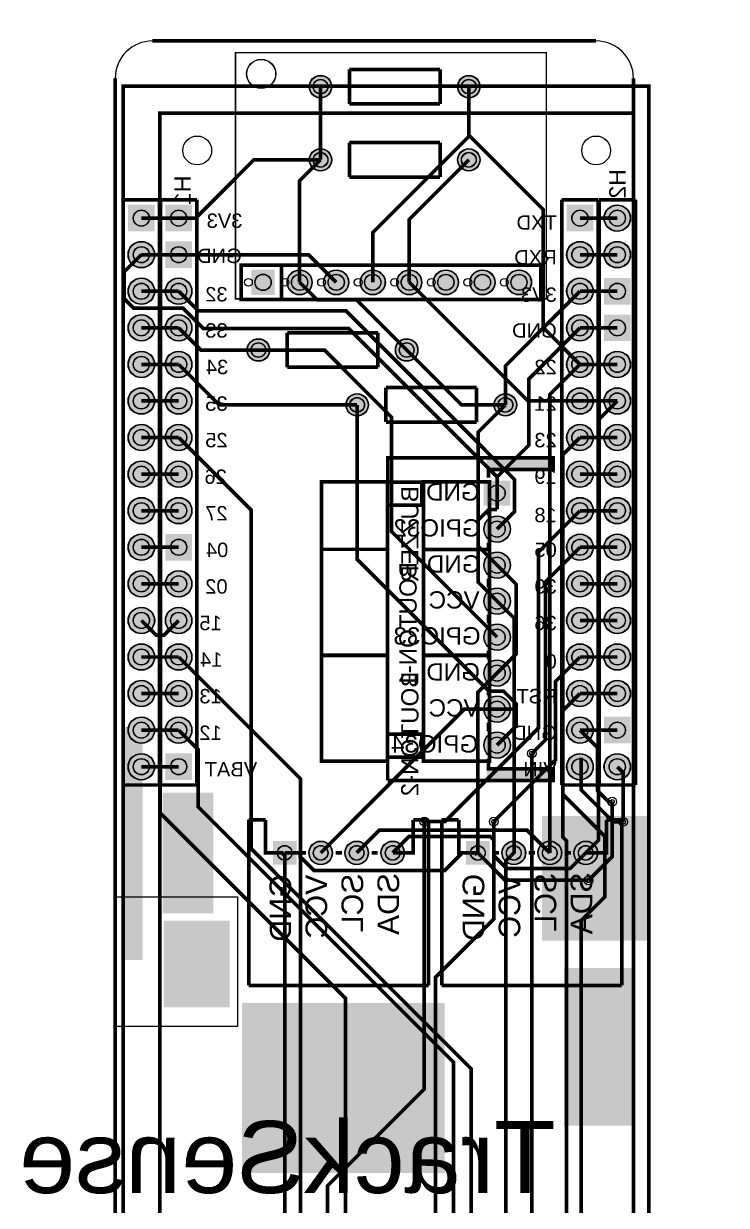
# Model space of a CAD drawing. Header units: millimetres. Extents: x -130 to 49, y 1 to 136.
# Drawn here: x 0.6 to 49.5, y 54.1 to 136.2 of the extents above; entities that cross this region are included whole.
import ezdxf

# ---------------------------------------------------------------- set-up
doc = ezdxf.new("R2010")
doc.units = ezdxf.units.MM
for name, color, linetype, true_color in [('BoardOutLine', 7, 'Continuous', 0xff00ff), ('BottomLayer', 7, 'Continuous', 0x0000ff), ('BottomSilkLayer', 7, 'Continuous', 0x66cc33), ('BottomSolderMaskLayer', 7, 'Continuous', 0xaa00ff), ('Document', 7, 'Continuous', 0xffffff), ('Hole', 7, 'Continuous', 0x222222), ('Multi-Layer', 7, 'Continuous', 0xc0c0c0), ('TopLayer', 7, 'Continuous', 0xff0000), ('TopSilkLayer', 7, 'Continuous', 0xffcc00), ('TopSolderMaskLayer', 7, 'Continuous', 0x800080)]:
    doc.layers.add(name, color=color, linetype=linetype, true_color=true_color)
doc.styles.get("Standard").update_dxf_attribs({"font": 'arial.ttf'})

msp = doc.modelspace()

# ---------------------------------------------------------------- hatches: boundary and pattern name
at = {"layer": 'BottomSolderMaskLayer'}
for points in [[(20.479, 131.827, 1), (22.053, 131.827, 1)], [(30.779, 131.827, 1), (32.354, 131.827, 1)], [(20.479, 126.747, 1), (22.053, 126.747, 1)], [(30.779, 126.747, 1), (32.354, 126.747, 1)], [(9.743, 123.623), (9.743, 121.773), (7.892, 121.773), (7.892, 123.623)], [(10.485, 123.623), (10.485, 121.773), (12.335, 121.773), (12.335, 123.623)], [(40.213, 123.623), (40.213, 121.773), (38.363, 121.773), (38.363, 123.623)], [(40.955, 122.698, 1), (42.806, 122.698, 1)], [(7.892, 120.158, 1), (9.743, 120.158, 1)], [(10.485, 119.233), (10.485, 121.083), (12.335, 121.083), (12.335, 119.233)], [(38.363, 120.158, 1), (40.213, 120.158, 1)], [(40.955, 120.158, 1), (42.806, 120.158, 1)], [(16.459, 119.113), (18.085, 119.113), (18.085, 117.362), (16.459, 117.362)], [(18.937, 118.237, 1), (20.687, 118.237, 1)], [(21.477, 118.237, 1), (23.227, 118.237, 1)], [(24.017, 118.237, 1), (25.767, 118.237, 1)], [(26.557, 118.237, 1), (28.307, 118.237, 1)], [(29.097, 118.237, 1), (30.847, 118.237, 1)], [(31.637, 118.237, 1), (33.387, 118.237, 1)], [(34.177, 118.237, 1), (35.927, 118.237, 1)], [(7.892, 117.618, 1), (9.743, 117.618, 1)], [(10.485, 117.618, 1), (12.335, 117.618, 1)], [(38.363, 117.618, 1), (40.213, 117.618, 1)], [(40.955, 116.693), (40.955, 118.543), (42.806, 118.543), (42.806, 116.693)], [(7.892, 115.078, 1), (9.743, 115.078, 1)], [(10.485, 115.078, 1), (12.335, 115.078, 1)], [(38.363, 115.078, 1), (40.213, 115.078, 1)], [(40.955, 114.153), (40.955, 116.003), (42.806, 116.003), (42.806, 114.153)], [(16.161, 113.538, 1), (17.735, 113.538, 1)], [(26.461, 113.538, 1), (28.036, 113.538, 1)], [(7.892, 112.538, 1), (9.743, 112.538, 1)], [(10.485, 112.538, 1), (12.335, 112.538, 1)], [(38.363, 112.538, 1), (40.213, 112.538, 1)], [(40.955, 112.538, 1), (42.806, 112.538, 1)], [(7.892, 109.998, 1), (9.743, 109.998, 1)], [(10.485, 109.998, 1), (12.335, 109.998, 1)], [(38.363, 109.998, 1), (40.213, 109.998, 1)], [(40.955, 109.998, 1), (42.806, 109.998, 1)], [(23.019, 109.728, 1), (24.593, 109.728, 1)], [(33.319, 109.728, 1), (34.894, 109.728, 1)], [(7.892, 107.458, 1), (9.743, 107.458, 1)], [(10.485, 107.458, 1), (12.335, 107.458, 1)], [(38.363, 107.458, 1), (40.213, 107.458, 1)], [(40.955, 107.458, 1), (42.806, 107.458, 1)], [(7.892, 104.918, 1), (9.743, 104.918, 1)], [(10.485, 104.918, 1), (12.335, 104.918, 1)], [(38.363, 104.918, 1), (40.213, 104.918, 1)], [(40.955, 104.918, 1), (42.806, 104.918, 1)], [(34.455, 104.473), (34.455, 102.725), (32.601, 102.725), (32.601, 104.473)], [(7.892, 102.378, 1), (9.743, 102.378, 1)], [(10.485, 102.378, 1), (12.335, 102.378, 1)], [(38.363, 102.378, 1), (40.213, 102.378, 1)], [(40.955, 102.378, 1), (42.806, 102.378, 1)], [(32.603, 101.099, 1), (34.453, 101.099, 1)], [(7.892, 99.838, 1), (9.743, 99.838, 1)], [(10.485, 98.913), (10.485, 100.763), (12.335, 100.763), (12.335, 98.913)], [(38.363, 99.838, 1), (40.213, 99.838, 1)], [(40.955, 99.838, 1), (42.806, 99.838, 1)], [(32.603, 98.599, 1), (34.453, 98.599, 1)], [(7.892, 97.298, 1), (9.743, 97.298, 1)], [(10.485, 97.298, 1), (12.335, 97.298, 1)], [(38.363, 97.298, 1), (40.213, 97.298, 1)], [(40.955, 97.298, 1), (42.806, 97.298, 1)], [(32.603, 96.099, 1), (34.453, 96.099, 1)], [(7.892, 94.758, 1), (9.743, 94.758, 1)], [(10.485, 94.758, 1), (12.335, 94.758, 1)], [(38.363, 94.758, 1), (40.213, 94.758, 1)], [(40.955, 94.758, 1), (42.806, 94.758, 1)], [(32.603, 93.599, 1), (34.453, 93.599, 1)], [(7.892, 92.218, 1), (9.743, 92.218, 1)], [(10.485, 92.218, 1), (12.335, 92.218, 1)], [(38.363, 92.218, 1), (40.213, 92.218, 1)], [(40.955, 92.218, 1), (42.806, 92.218, 1)], [(32.603, 91.099, 1), (34.453, 91.099, 1)], [(7.892, 89.678, 1), (9.743, 89.678, 1)], [(10.485, 89.678, 1), (12.335, 89.678, 1)], [(38.363, 89.678, 1), (40.213, 89.678, 1)], [(40.955, 89.678, 1), (42.806, 89.678, 1)], [(32.603, 88.599, 1), (34.453, 88.599, 1)], [(7.892, 87.138, 1), (9.743, 87.138, 1)], [(10.485, 87.138, 1), (12.335, 87.138, 1)], [(38.363, 87.138, 1), (40.213, 87.138, 1)], [(40.955, 86.213), (40.955, 88.063), (42.806, 88.063), (42.806, 86.213)], [(32.603, 86.099, 1), (34.453, 86.099, 1)], [(7.892, 84.598, 1), (9.743, 84.598, 1)], [(10.485, 83.673), (10.485, 85.523), (12.335, 85.523), (12.335, 83.673)], [(38.363, 84.598, 1), (40.213, 84.598, 1)], [(40.955, 84.598, 1), (42.806, 84.598, 1)], [(19.601, 79.439), (19.601, 77.788), (17.951, 77.788), (17.951, 79.439)], [(20.451, 78.613, 1), (22.101, 78.613, 1)], [(22.951, 78.613, 1), (24.602, 78.613, 1)], [(25.451, 78.613, 1), (27.101, 78.613, 1)], [(33.017, 79.439), (33.017, 77.788), (31.366, 77.788), (31.366, 79.439)], [(33.865, 78.613, 1), (35.516, 78.613, 1)], [(36.366, 78.613, 1), (38.017, 78.613, 1)], [(38.866, 78.613, 1), (40.517, 78.613, 1)]]:
    msp.add_hatch(color=256, dxfattribs=at).paths.add_polyline_path(points)
at = {"layer": 'Document'}
for points in [[(32.798, 105.929), (32.798, 106.169), (32.793, 106.174), (37.543, 106.174), (37.543, 105.134), (32.793, 105.134)], [(7.566, 87.354), (8.916, 87.354), (8.916, 71.184), (7.566, 71.184), (7.566, 87.354)], [(32.803, 84.324), (32.803, 84.564), (32.798, 84.569), (37.548, 84.569), (37.548, 83.529), (32.798, 83.529)], [(10.308, 82.788), (13.808, 82.788), (13.808, 74.408), (10.308, 74.408), (10.308, 82.788)], [(36.648, 81.168), (43.968, 81.168), (43.968, 72.528), (36.648, 72.528), (36.648, 81.168)], [(10.358, 73.898), (14.958, 73.898), (14.958, 67.898), (10.358, 67.898), (10.358, 73.898)], [(38.168, 70.628), (42.868, 70.628), (42.868, 59.658), (38.168, 59.658), (38.168, 70.628)], [(15.798, 68.178), (29.898, 68.178), (29.898, 56.377), (15.798, 56.377), (15.798, 68.178)]]:
    msp.add_hatch(color=256, dxfattribs=at).paths.add_polyline_path(points)
at = {"layer": 'Multi-Layer'}
for points in [[(20.504, 131.827, 1), (22.028, 131.827, 1)], [(30.804, 131.827, 1), (32.328, 131.827, 1)], [(20.504, 126.747, 1), (22.028, 126.747, 1)], [(30.804, 126.747, 1), (32.328, 126.747, 1)], [(9.718, 123.598), (9.718, 121.798), (7.918, 121.798), (7.918, 123.598)], [(10.51, 123.598), (10.51, 121.798), (12.31, 121.798), (12.31, 123.598)], [(40.188, 123.598), (40.188, 121.798), (38.388, 121.798), (38.388, 123.598)], [(40.98, 122.698, 1), (42.78, 122.698, 1)], [(7.918, 120.158, 1), (9.718, 120.158, 1)], [(10.51, 119.258), (10.51, 121.058), (12.31, 121.058), (12.31, 119.258)], [(38.388, 120.158, 1), (40.188, 120.158, 1)], [(40.98, 120.158, 1), (42.78, 120.158, 1)], [(16.485, 119.088), (18.059, 119.088), (18.059, 117.387), (16.485, 117.387)], [(18.962, 118.237, 1), (20.662, 118.237, 1)], [(21.502, 118.237, 1), (23.202, 118.237, 1)], [(24.042, 118.237, 1), (25.742, 118.237, 1)], [(26.582, 118.237, 1), (28.282, 118.237, 1)], [(29.122, 118.237, 1), (30.822, 118.237, 1)], [(31.662, 118.237, 1), (33.362, 118.237, 1)], [(34.202, 118.237, 1), (35.902, 118.237, 1)], [(7.918, 117.618, 1), (9.718, 117.618, 1)], [(10.51, 117.618, 1), (12.31, 117.618, 1)], [(38.388, 117.618, 1), (40.188, 117.618, 1)], [(40.98, 116.718), (40.98, 118.518), (42.78, 118.518), (42.78, 116.718)], [(7.918, 115.078, 1), (9.718, 115.078, 1)], [(10.51, 115.078, 1), (12.31, 115.078, 1)], [(38.388, 115.078, 1), (40.188, 115.078, 1)], [(40.98, 114.178), (40.98, 115.978), (42.78, 115.978), (42.78, 114.178)], [(16.186, 113.538, 1), (17.71, 113.538, 1)], [(26.486, 113.538, 1), (28.01, 113.538, 1)], [(7.918, 112.538, 1), (9.718, 112.538, 1)], [(10.51, 112.538, 1), (12.31, 112.538, 1)], [(38.388, 112.538, 1), (40.188, 112.538, 1)], [(40.98, 112.538, 1), (42.78, 112.538, 1)], [(7.918, 109.998, 1), (9.718, 109.998, 1)], [(10.51, 109.998, 1), (12.31, 109.998, 1)], [(38.388, 109.998, 1), (40.188, 109.998, 1)], [(40.98, 109.998, 1), (42.78, 109.998, 1)], [(23.044, 109.728, 1), (24.568, 109.728, 1)], [(33.344, 109.728, 1), (34.868, 109.728, 1)], [(7.918, 107.458, 1), (9.718, 107.458, 1)], [(10.51, 107.458, 1), (12.31, 107.458, 1)], [(38.388, 107.458, 1), (40.188, 107.458, 1)], [(40.98, 107.458, 1), (42.78, 107.458, 1)], [(7.918, 104.918, 1), (9.718, 104.918, 1)], [(10.51, 104.918, 1), (12.31, 104.918, 1)], [(38.388, 104.918, 1), (40.188, 104.918, 1)], [(40.98, 104.918, 1), (42.78, 104.918, 1)], [(34.428, 104.449), (34.428, 102.749), (32.628, 102.749), (32.628, 104.449)], [(7.918, 102.378, 1), (9.718, 102.378, 1)], [(10.51, 102.378, 1), (12.31, 102.378, 1)], [(38.388, 102.378, 1), (40.188, 102.378, 1)], [(40.98, 102.378, 1), (42.78, 102.378, 1)], [(32.628, 101.099, 1), (34.428, 101.099, 1)], [(7.918, 99.838, 1), (9.718, 99.838, 1)], [(10.51, 98.938), (10.51, 100.738), (12.31, 100.738), (12.31, 98.938)], [(38.388, 99.838, 1), (40.188, 99.838, 1)], [(40.98, 99.838, 1), (42.78, 99.838, 1)], [(32.628, 98.599, 1), (34.428, 98.599, 1)], [(7.918, 97.298, 1), (9.718, 97.298, 1)], [(10.51, 97.298, 1), (12.31, 97.298, 1)], [(38.388, 97.298, 1), (40.188, 97.298, 1)], [(40.98, 97.298, 1), (42.78, 97.298, 1)], [(32.628, 96.099, 1), (34.428, 96.099, 1)], [(7.918, 94.758, 1), (9.718, 94.758, 1)], [(10.51, 94.758, 1), (12.31, 94.758, 1)], [(38.388, 94.758, 1), (40.188, 94.758, 1)], [(40.98, 94.758, 1), (42.78, 94.758, 1)], [(32.628, 93.599, 1), (34.428, 93.599, 1)], [(7.918, 92.218, 1), (9.718, 92.218, 1)], [(10.51, 92.218, 1), (12.31, 92.218, 1)], [(38.388, 92.218, 1), (40.188, 92.218, 1)], [(40.98, 92.218, 1), (42.78, 92.218, 1)], [(32.628, 91.099, 1), (34.428, 91.099, 1)], [(7.918, 89.678, 1), (9.718, 89.678, 1)], [(10.51, 89.678, 1), (12.31, 89.678, 1)], [(38.388, 89.678, 1), (40.188, 89.678, 1)], [(40.98, 89.678, 1), (42.78, 89.678, 1)], [(32.628, 88.599, 1), (34.428, 88.599, 1)], [(7.918, 87.138, 1), (9.718, 87.138, 1)], [(10.51, 87.138, 1), (12.31, 87.138, 1)], [(38.388, 87.138, 1), (40.188, 87.138, 1)], [(40.98, 86.238), (40.98, 88.038), (42.78, 88.038), (42.78, 86.238)], [(32.628, 86.099, 1), (34.428, 86.099, 1)], [(7.918, 84.598, 1), (9.718, 84.598, 1)], [(10.51, 83.698), (10.51, 85.498), (12.31, 85.498), (12.31, 83.698)], [(38.388, 84.598, 1), (40.188, 84.598, 1)], [(40.98, 84.598, 1), (42.78, 84.598, 1)], [(19.576, 79.413), (19.576, 77.813), (17.976, 77.813), (17.976, 79.413)], [(20.476, 78.613, 1), (22.076, 78.613, 1)], [(22.976, 78.613, 1), (24.576, 78.613, 1)], [(25.476, 78.613, 1), (27.076, 78.613, 1)], [(32.991, 79.413), (32.991, 77.813), (31.391, 77.813), (31.391, 79.413)], [(33.891, 78.613, 1), (35.491, 78.613, 1)], [(36.391, 78.613, 1), (37.991, 78.613, 1)], [(38.891, 78.613, 1), (40.491, 78.613, 1)]]:
    msp.add_hatch(color=256, dxfattribs=at).paths.add_polyline_path(points)
at = {"layer": 'TopSolderMaskLayer'}
for points in [[(20.479, 131.827, 1), (22.053, 131.827, 1)], [(30.779, 131.827, 1), (32.354, 131.827, 1)], [(20.479, 126.747, 1), (22.053, 126.747, 1)], [(30.779, 126.747, 1), (32.354, 126.747, 1)], [(9.743, 123.623), (9.743, 121.773), (7.892, 121.773), (7.892, 123.623)], [(10.485, 123.623), (10.485, 121.773), (12.335, 121.773), (12.335, 123.623)], [(40.213, 123.623), (40.213, 121.773), (38.363, 121.773), (38.363, 123.623)], [(40.955, 122.698, 1), (42.806, 122.698, 1)], [(7.892, 120.158, 1), (9.743, 120.158, 1)], [(10.485, 119.233), (10.485, 121.083), (12.335, 121.083), (12.335, 119.233)], [(38.363, 120.158, 1), (40.213, 120.158, 1)], [(40.955, 120.158, 1), (42.806, 120.158, 1)], [(16.459, 119.113), (18.085, 119.113), (18.085, 117.362), (16.459, 117.362)], [(18.937, 118.237, 1), (20.687, 118.237, 1)], [(21.477, 118.237, 1), (23.227, 118.237, 1)], [(24.017, 118.237, 1), (25.767, 118.237, 1)], [(26.557, 118.237, 1), (28.307, 118.237, 1)], [(29.097, 118.237, 1), (30.847, 118.237, 1)], [(31.637, 118.237, 1), (33.387, 118.237, 1)], [(34.177, 118.237, 1), (35.927, 118.237, 1)], [(7.892, 117.618, 1), (9.743, 117.618, 1)], [(10.485, 117.618, 1), (12.335, 117.618, 1)], [(38.363, 117.618, 1), (40.213, 117.618, 1)], [(40.955, 116.693), (40.955, 118.543), (42.806, 118.543), (42.806, 116.693)], [(7.892, 115.078, 1), (9.743, 115.078, 1)], [(10.485, 115.078, 1), (12.335, 115.078, 1)], [(38.363, 115.078, 1), (40.213, 115.078, 1)], [(40.955, 114.153), (40.955, 116.003), (42.806, 116.003), (42.806, 114.153)], [(16.161, 113.538, 1), (17.735, 113.538, 1)], [(26.461, 113.538, 1), (28.036, 113.538, 1)], [(7.892, 112.538, 1), (9.743, 112.538, 1)], [(10.485, 112.538, 1), (12.335, 112.538, 1)], [(38.363, 112.538, 1), (40.213, 112.538, 1)], [(40.955, 112.538, 1), (42.806, 112.538, 1)], [(7.892, 109.998, 1), (9.743, 109.998, 1)], [(10.485, 109.998, 1), (12.335, 109.998, 1)], [(38.363, 109.998, 1), (40.213, 109.998, 1)], [(40.955, 109.998, 1), (42.806, 109.998, 1)], [(23.019, 109.728, 1), (24.593, 109.728, 1)], [(33.319, 109.728, 1), (34.894, 109.728, 1)], [(7.892, 107.458, 1), (9.743, 107.458, 1)], [(10.485, 107.458, 1), (12.335, 107.458, 1)], [(38.363, 107.458, 1), (40.213, 107.458, 1)], [(40.955, 107.458, 1), (42.806, 107.458, 1)], [(7.892, 104.918, 1), (9.743, 104.918, 1)], [(10.485, 104.918, 1), (12.335, 104.918, 1)], [(38.363, 104.918, 1), (40.213, 104.918, 1)], [(40.955, 104.918, 1), (42.806, 104.918, 1)], [(34.455, 104.473), (34.455, 102.725), (32.601, 102.725), (32.601, 104.473)], [(7.892, 102.378, 1), (9.743, 102.378, 1)], [(10.485, 102.378, 1), (12.335, 102.378, 1)], [(38.363, 102.378, 1), (40.213, 102.378, 1)], [(40.955, 102.378, 1), (42.806, 102.378, 1)], [(32.603, 101.099, 1), (34.453, 101.099, 1)], [(7.892, 99.838, 1), (9.743, 99.838, 1)], [(10.485, 98.913), (10.485, 100.763), (12.335, 100.763), (12.335, 98.913)], [(38.363, 99.838, 1), (40.213, 99.838, 1)], [(40.955, 99.838, 1), (42.806, 99.838, 1)], [(32.603, 98.599, 1), (34.453, 98.599, 1)], [(7.892, 97.298, 1), (9.743, 97.298, 1)], [(10.485, 97.298, 1), (12.335, 97.298, 1)], [(38.363, 97.298, 1), (40.213, 97.298, 1)], [(40.955, 97.298, 1), (42.806, 97.298, 1)], [(32.603, 96.099, 1), (34.453, 96.099, 1)], [(7.892, 94.758, 1), (9.743, 94.758, 1)], [(10.485, 94.758, 1), (12.335, 94.758, 1)], [(38.363, 94.758, 1), (40.213, 94.758, 1)], [(40.955, 94.758, 1), (42.806, 94.758, 1)], [(32.603, 93.599, 1), (34.453, 93.599, 1)], [(7.892, 92.218, 1), (9.743, 92.218, 1)], [(10.485, 92.218, 1), (12.335, 92.218, 1)], [(38.363, 92.218, 1), (40.213, 92.218, 1)], [(40.955, 92.218, 1), (42.806, 92.218, 1)], [(32.603, 91.099, 1), (34.453, 91.099, 1)], [(7.892, 89.678, 1), (9.743, 89.678, 1)], [(10.485, 89.678, 1), (12.335, 89.678, 1)], [(38.363, 89.678, 1), (40.213, 89.678, 1)], [(40.955, 89.678, 1), (42.806, 89.678, 1)], [(32.603, 88.599, 1), (34.453, 88.599, 1)], [(7.892, 87.138, 1), (9.743, 87.138, 1)], [(10.485, 87.138, 1), (12.335, 87.138, 1)], [(38.363, 87.138, 1), (40.213, 87.138, 1)], [(40.955, 86.213), (40.955, 88.063), (42.806, 88.063), (42.806, 86.213)], [(32.603, 86.099, 1), (34.453, 86.099, 1)], [(7.892, 84.598, 1), (9.743, 84.598, 1)], [(10.485, 83.673), (10.485, 85.523), (12.335, 85.523), (12.335, 83.673)], [(38.363, 84.598, 1), (40.213, 84.598, 1)], [(40.955, 84.598, 1), (42.806, 84.598, 1)], [(19.601, 79.439), (19.601, 77.788), (17.951, 77.788), (17.951, 79.439)], [(20.451, 78.613, 1), (22.101, 78.613, 1)], [(22.951, 78.613, 1), (24.602, 78.613, 1)], [(25.451, 78.613, 1), (27.101, 78.613, 1)], [(33.017, 79.439), (33.017, 77.788), (31.366, 77.788), (31.366, 79.439)], [(33.865, 78.613, 1), (35.516, 78.613, 1)], [(36.366, 78.613, 1), (38.017, 78.613, 1)], [(38.866, 78.613, 1), (40.517, 78.613, 1)]]:
    msp.add_hatch(color=256, dxfattribs=at).paths.add_polyline_path(points)

# ---------------------------------------------------------------- linework, layer by layer
at = {"layer": 'BoardOutLine', "const_width": 0.254}
for points in [[(9.59, 135), (40.41, 135)], [(7, 22.05), (7, 132.41)], [(43, 132.41), (43, 22.05)]]:
    msp.add_lwpolyline(points, dxfattribs=at)
at = {"layer": 'BoardOutLine'}
for centre, start, end in [((9.59, 132.41), 90, 180.00017), ((40.41, 132.41), 359.99983, 90)]:
    msp.add_arc(centre, 2.59, start, end, dxfattribs=at)
at = {"layer": 'BottomLayer', "const_width": 0.254}
for points in [[(31.566, 131.827), (31.566, 128.457), (31.61, 128.413)], [(31.61, 128.413), (24.892, 121.695), (24.892, 118.238)], [(39.288, 112.538), (36.73, 115.097), (36.73, 123.294), (31.61, 128.413)], [(12.589, 122.698), (16.638, 126.747), (21.266, 126.747)], [(31.566, 126.747), (27.432, 122.612), (27.432, 118.238)], [(8.818, 122.698), (11.41, 122.698)], [(11.41, 122.698), (12.589, 122.698)], [(39.288, 122.698), (41.88, 122.698)], [(8.818, 120.158), (7.635, 118.975), (7.635, 117.09), (8.288, 116.437), (11.721, 116.437), (13.116, 115.042), (23.214, 115.042), (33.528, 104.728)], [(8.818, 120.158), (11.41, 120.158)], [(22.352, 118.238), (20.432, 120.158), (11.41, 120.158)], [(39.288, 120.158), (41.88, 120.158)], [(19.812, 118.238), (21.019, 117.031), (23.756, 117.031), (27.248, 113.538)], [(27.432, 118.238), (35.672, 109.998), (39.288, 109.998)], [(8.818, 117.618), (11.41, 117.618)], [(33.528, 101.099), (34.729, 102.3), (34.729, 104.56), (23.03, 116.259), (12.769, 116.259), (11.41, 117.618)], [(39.288, 117.618), (41.88, 117.618)], [(8.818, 115.078), (11.41, 115.078)], [(16.948, 113.538), (12.95, 113.538), (11.41, 115.078)], [(39.288, 115.078), (41.88, 115.078)], [(33.528, 93.599), (26.205, 100.922), (26.205, 108.868), (21.535, 113.538), (16.948, 113.538)], [(34.106, 109.728), (31.058, 109.728), (27.248, 113.538)], [(8.818, 112.538), (11.41, 112.538)], [(23.806, 109.728), (14.22, 109.728), (11.41, 112.538)], [(39.288, 112.538), (41.88, 112.538)], [(8.818, 109.998), (11.41, 109.998)], [(39.288, 109.998), (41.88, 109.998)], [(33.528, 86.099), (34.86, 87.432), (34.86, 88.965), (33.976, 89.849), (32.958, 89.849), (23.806, 99.001), (23.806, 109.728)], [(8.818, 107.458), (11.41, 107.458)], [(11.41, 107.458), (16.452, 102.416), (16.452, 78.895), (31.725, 63.622), (31.725, 32.293), (31.028, 31.597), (29.303, 31.597), (28.007, 32.893)], [(39.288, 107.458), (41.88, 107.458)], [(8.818, 104.918), (11.41, 104.918)], [(33.528, 103.599), (33.528, 104.728)], [(39.288, 104.918), (41.88, 104.918)], [(33.528, 103.599), (33.528, 102.47)], [(33.528, 102.47), (32.963, 102.47), (32.209, 101.716), (32.209, 99.918), (33.528, 98.599)], [(8.818, 102.378), (11.41, 102.378)], [(39.288, 102.378), (36.407, 99.497), (36.407, 87.293), (29.905, 80.791), (28.473, 80.791)], [(39.288, 102.378), (41.88, 102.378)], [(8.818, 99.838), (11.41, 99.838)], [(39.288, 99.838), (36.892, 97.442), (36.892, 86.47), (35.941, 85.519)], [(39.288, 99.838), (41.88, 99.838)], [(33.528, 98.599), (34.847, 97.28), (34.847, 92.418), (33.528, 91.099)], [(8.818, 97.298), (11.41, 97.298)], [(39.288, 97.298), (41.88, 97.298)], [(8.818, 94.758), (9.845, 93.731), (10.114, 93.731)], [(10.114, 93.731), (10.383, 93.731), (11.41, 94.758)], [(39.288, 94.758), (41.88, 94.758)], [(23.007, 32.893), (23.007, 68.501), (10.114, 81.394), (10.114, 93.731)], [(39.289, 92.217), (37.592, 90.521), (37.592, 85.083), (33.297, 80.787)], [(39.288, 92.218), (41.88, 92.218)], [(25.507, 32.893), (27.539, 30.861), (35.179, 30.861), (39.37, 35.052), (39.37, 73.914), (41.021, 75.565), (41.021, 79.756), (38.1, 82.677), (38.1, 88.491), (39.289, 89.677)], [(39.288, 89.678), (41.88, 89.678)], [(21.276, 78.613), (31.262, 88.599), (33.528, 88.599)], [(30.507, 32.893), (30.507, 64.069), (12.771, 81.805), (12.771, 85.777), (11.41, 87.138)], [(39.288, 87.138), (41.88, 87.138)], [(39.289, 87.137), (40.513, 85.913), (40.513, 82.931), (41.275, 82.169), (41.529, 82.169)], [(39.37, 85.217), (39.37, 82.997), (41.595, 80.772), (42.291, 80.772)], [(37.191, 78.613), (35.614, 80.191), (25.354, 80.191), (23.776, 78.613)], [(39.691, 78.613), (38.61, 77.532), (34.197, 77.532), (33.297, 78.432), (33.297, 79.508), (33.06, 79.745), (27.408, 79.745), (26.276, 78.613)], [(18.776, 78.613), (19.855, 78.613)], [(31.112, 78.613), (29.882, 77.383), (20.815, 77.383), (19.855, 78.343), (19.855, 78.613)], [(32.189, 78.613), (31.112, 78.613)], [(32.191, 78.613), (32.189, 78.613)], [(39.878, 76.708), (34.096, 76.708), (32.191, 78.613)]]:
    msp.add_lwpolyline(points, dxfattribs=at)
at = {"layer": 'BottomSilkLayer', "const_width": 0.254}
for points in [[(10.14, 123.968), (12.68, 123.968)], [(10.14, 123.968), (10.14, 83.328)], [(12.68, 123.968), (12.68, 83.328)], [(40.61, 123.968), (43.15, 123.968)], [(40.61, 123.968), (40.61, 83.328)], [(43.15, 123.968), (43.15, 83.328)], [(10.14, 83.328), (12.68, 83.328)], [(40.61, 83.328), (43.15, 83.328)]]:
    msp.add_lwpolyline(points, dxfattribs=at)
for points in [[(28.428, 104.386), (33, 104.386), (33, 99.687), (28.428, 99.687), (28.428, 104.386)], [(28.428, 99.687), (33, 99.687), (33, 92.321), (28.428, 92.321), (28.428, 99.687)], [(28.428, 92.339), (33, 92.339), (33, 84.973), (28.428, 84.973), (28.428, 92.339)]]:
    msp.add_lwpolyline(points, close=True, dxfattribs=at)
at = {"layer": 'BottomSolderMaskLayer'}
for centre, radius in [((21.266, 131.827), 0.787), ((21.266, 131.827), 0.517), ((31.566, 131.827), 0.787), ((31.566, 131.827), 0.517), ((21.266, 126.747), 0.787), ((21.266, 126.747), 0.517), ((31.566, 126.747), 0.787), ((31.566, 126.747), 0.517), ((8.818, 122.698), 0.566), ((11.41, 122.698), 0.566), ((39.288, 122.698), 0.566), ((41.88, 122.698), 0.925), ((41.88, 122.698), 0.566), ((8.818, 120.158), 0.925), ((8.818, 120.158), 0.566), ((11.41, 120.158), 0.566), ((39.288, 120.158), 0.925), ((39.288, 120.158), 0.566), ((41.88, 120.158), 0.925), ((41.88, 120.158), 0.566), ((19.812, 118.237), 0.875), ((22.352, 118.237), 0.875), ((24.892, 118.237), 0.875), ((27.432, 118.237), 0.875), ((29.972, 118.237), 0.875), ((32.512, 118.237), 0.875), ((35.052, 118.237), 0.875), ((8.818, 117.618), 0.925), ((8.818, 117.618), 0.566), ((11.41, 117.618), 0.925), ((11.41, 117.618), 0.566), ((17.272, 118.237), 0.568), ((19.812, 118.237), 0.566), ((22.352, 118.237), 0.566), ((24.892, 118.237), 0.566), ((27.432, 118.237), 0.566), ((29.972, 118.237), 0.566), ((32.512, 118.237), 0.566), ((35.052, 118.237), 0.566), ((39.288, 117.618), 0.925), ((39.288, 117.618), 0.566), ((41.88, 117.618), 0.566), ((8.818, 115.078), 0.925), ((11.41, 115.078), 0.925), ((39.288, 115.078), 0.925), ((8.818, 115.078), 0.566), ((11.41, 115.078), 0.566), ((39.288, 115.078), 0.566), ((41.88, 115.078), 0.566), ((16.948, 113.538), 0.787), ((27.248, 113.538), 0.787), ((8.818, 112.538), 0.925), ((11.41, 112.538), 0.925), ((16.948, 113.538), 0.517), ((27.248, 113.538), 0.517), ((39.288, 112.538), 0.925), ((41.88, 112.538), 0.925), ((8.818, 112.538), 0.566), ((11.41, 112.538), 0.566), ((39.288, 112.538), 0.566), ((41.88, 112.538), 0.566), ((8.818, 109.998), 0.925), ((11.41, 109.998), 0.925), ((39.288, 109.998), 0.925), ((41.88, 109.998), 0.925), ((8.818, 109.998), 0.566), ((11.41, 109.998), 0.566), ((23.806, 109.728), 0.787), ((23.806, 109.728), 0.517), ((34.106, 109.728), 0.787), ((34.106, 109.728), 0.517), ((39.288, 109.998), 0.566), ((41.88, 109.998), 0.566), ((8.818, 107.458), 0.925), ((11.41, 107.458), 0.925), ((39.288, 107.458), 0.925), ((41.88, 107.458), 0.925), ((8.818, 107.458), 0.566), ((11.41, 107.458), 0.566), ((39.288, 107.458), 0.566), ((41.88, 107.458), 0.566), ((8.818, 104.918), 0.925), ((8.818, 104.918), 0.566), ((11.41, 104.918), 0.925), ((11.41, 104.918), 0.566), ((39.288, 104.918), 0.925), ((39.288, 104.918), 0.566), ((41.88, 104.918), 0.925), ((41.88, 104.918), 0.566), ((33.528, 103.599), 0.566), ((8.818, 102.378), 0.925), ((8.818, 102.378), 0.566), ((11.41, 102.378), 0.925), ((11.41, 102.378), 0.566), ((39.288, 102.378), 0.925), ((39.288, 102.378), 0.566), ((41.88, 102.378), 0.925), ((41.88, 102.378), 0.566), ((33.528, 101.099), 0.925), ((33.528, 101.099), 0.566), ((8.818, 99.838), 0.925), ((8.818, 99.838), 0.566), ((11.41, 99.838), 0.566), ((39.288, 99.838), 0.925), ((39.288, 99.838), 0.566), ((41.88, 99.838), 0.925), ((41.88, 99.838), 0.566), ((33.528, 98.599), 0.925), ((33.528, 98.599), 0.566), ((8.818, 97.298), 0.925), ((8.818, 97.298), 0.566), ((11.41, 97.298), 0.925), ((11.41, 97.298), 0.566), ((39.288, 97.298), 0.925), ((39.288, 97.298), 0.566), ((41.88, 97.298), 0.925), ((41.88, 97.298), 0.566), ((33.528, 96.099), 0.925), ((33.528, 96.099), 0.566), ((8.818, 94.758), 0.925), ((8.818, 94.758), 0.566), ((11.41, 94.758), 0.925), ((11.41, 94.758), 0.566), ((39.288, 94.758), 0.925), ((39.288, 94.758), 0.566), ((41.88, 94.758), 0.925), ((41.88, 94.758), 0.566), ((33.528, 93.599), 0.925), ((33.528, 93.599), 0.566), ((8.818, 92.218), 0.925), ((8.818, 92.218), 0.566), ((11.41, 92.218), 0.925), ((11.41, 92.218), 0.566), ((39.288, 92.218), 0.925), ((39.288, 92.218), 0.566), ((41.88, 92.218), 0.925), ((41.88, 92.218), 0.566), ((33.528, 91.099), 0.925), ((33.528, 91.099), 0.566), ((8.818, 89.678), 0.925), ((11.41, 89.678), 0.925), ((39.288, 89.678), 0.925), ((41.88, 89.678), 0.925), ((8.818, 89.678), 0.566), ((11.41, 89.678), 0.566), ((33.528, 88.599), 0.925), ((39.288, 89.678), 0.566), ((41.88, 89.678), 0.566), ((33.528, 88.599), 0.566), ((8.818, 87.138), 0.925), ((11.41, 87.138), 0.925), ((39.288, 87.138), 0.925), ((8.818, 87.138), 0.566), ((11.41, 87.138), 0.566), ((33.528, 86.099), 0.925), ((39.288, 87.138), 0.566), ((41.88, 87.138), 0.566), ((33.528, 86.099), 0.566), ((8.818, 84.598), 0.925), ((39.288, 84.598), 0.925), ((41.88, 84.598), 0.925), ((8.818, 84.598), 0.566), ((11.41, 84.598), 0.566), ((39.288, 84.598), 0.566), ((41.88, 84.598), 0.566), ((18.776, 78.613), 0.516), ((21.276, 78.613), 0.825), ((21.276, 78.613), 0.516), ((23.776, 78.613), 0.825), ((23.776, 78.613), 0.516), ((26.276, 78.613), 0.825), ((26.276, 78.613), 0.516), ((32.191, 78.613), 0.516), ((34.691, 78.613), 0.825), ((34.691, 78.613), 0.516), ((37.191, 78.613), 0.825), ((37.191, 78.613), 0.516), ((39.691, 78.613), 0.825), ((39.691, 78.613), 0.516)]:
    msp.add_circle(centre, radius, dxfattribs=at)
at = {"layer": 'Document', "const_width": 0.254}
for points in [[(7.548, 131.858), (44.078, 131.858), (44.078, 6.628), (7.548, 6.628), (7.548, 131.858)], [(10.11, 129.988), (43, 129.988), (43, 19.448), (10.11, 19.448), (10.11, 129.988)]]:
    msp.add_lwpolyline(points, close=True, dxfattribs=at)
at = {"layer": 'Document'}
for centre, radius in [((12.7, 127.398), 1), ((40.41, 127.398), 1), ((16.256, 118.237), 0.27), ((18.796, 118.237), 0.27), ((21.336, 118.237), 0.27), ((23.876, 118.237), 0.27), ((26.416, 118.237), 0.27), ((28.956, 118.237), 0.27), ((31.496, 118.237), 0.27), ((34.036, 118.237), 0.27)]:
    msp.add_circle(centre, radius, dxfattribs=at)
at = {"layer": 'Hole'}
for centre, radius in [((35.941, 85.519), 0.153), ((41.529, 82.169), 0.152), ((28.473, 80.791), 0.153), ((33.297, 80.787), 0.153), ((42.291, 80.772), 0.152), ((39.878, 76.708), 0.152)]:
    msp.add_circle(centre, radius, dxfattribs=at)
at = {"layer": 'Multi-Layer'}
msp.add_lwpolyline([(6.985, 75.565), (15.5, 75.565), (15.5, 66.565), (6.985, 66.548)], close=True, dxfattribs=at)
for centre, radius in [((17.145, 132.715), 1.016), ((21.266, 131.827), 0.762), ((21.266, 131.827), 0.5), ((31.566, 131.827), 0.762), ((31.566, 131.827), 0.5), ((12.7, 127.398), 1), ((40.41, 127.398), 1), ((21.266, 126.747), 0.762), ((21.266, 126.747), 0.5), ((31.566, 126.747), 0.762), ((31.566, 126.747), 0.5), ((8.818, 122.698), 0.55), ((11.41, 122.698), 0.55), ((39.288, 122.698), 0.55), ((41.88, 122.698), 0.9), ((41.88, 122.698), 0.55), ((8.818, 120.158), 0.9), ((8.818, 120.158), 0.55), ((11.41, 120.158), 0.55), ((39.288, 120.158), 0.9), ((39.288, 120.158), 0.55), ((41.88, 120.158), 0.9), ((41.88, 120.158), 0.55), ((19.812, 118.237), 0.85), ((22.352, 118.237), 0.85), ((24.892, 118.237), 0.85), ((27.432, 118.237), 0.85), ((29.972, 118.237), 0.85), ((32.512, 118.237), 0.85), ((35.052, 118.237), 0.85), ((8.818, 117.618), 0.9), ((11.41, 117.618), 0.9), ((17.272, 118.237), 0.55), ((19.812, 118.237), 0.55), ((22.352, 118.237), 0.55), ((24.892, 118.237), 0.55), ((27.432, 118.237), 0.55), ((29.972, 118.237), 0.55), ((32.512, 118.237), 0.55), ((35.052, 118.237), 0.55), ((39.288, 117.618), 0.9), ((8.818, 117.618), 0.55), ((11.41, 117.618), 0.55), ((39.288, 117.618), 0.55), ((41.88, 117.618), 0.55), ((8.818, 115.078), 0.9), ((11.41, 115.078), 0.9), ((39.288, 115.078), 0.9), ((8.818, 115.078), 0.55), ((11.41, 115.078), 0.55), ((39.288, 115.078), 0.55), ((41.88, 115.078), 0.55), ((16.948, 113.538), 0.762), ((27.248, 113.538), 0.762), ((8.818, 112.538), 0.9), ((11.41, 112.538), 0.9), ((16.948, 113.538), 0.5), ((27.248, 113.538), 0.5), ((39.288, 112.538), 0.9), ((41.88, 112.538), 0.9), ((8.818, 112.538), 0.55), ((11.41, 112.538), 0.55), ((39.288, 112.538), 0.55), ((41.88, 112.538), 0.55), ((8.818, 109.998), 0.9), ((11.41, 109.998), 0.9), ((39.288, 109.998), 0.9), ((41.88, 109.998), 0.9), ((8.818, 109.998), 0.55), ((11.41, 109.998), 0.55), ((23.806, 109.728), 0.762), ((23.806, 109.728), 0.5), ((34.106, 109.728), 0.762), ((34.106, 109.728), 0.5), ((39.288, 109.998), 0.55), ((41.88, 109.998), 0.55), ((8.818, 107.458), 0.9), ((11.41, 107.458), 0.9), ((39.288, 107.458), 0.9), ((41.88, 107.458), 0.9), ((8.818, 107.458), 0.55), ((11.41, 107.458), 0.55), ((39.288, 107.458), 0.55), ((41.88, 107.458), 0.55), ((8.818, 104.918), 0.9), ((8.818, 104.918), 0.55), ((11.41, 104.918), 0.9), ((11.41, 104.918), 0.55), ((39.288, 104.918), 0.9), ((39.288, 104.918), 0.55), ((41.88, 104.918), 0.9), ((41.88, 104.918), 0.55), ((33.528, 103.599), 0.55), ((8.818, 102.378), 0.9), ((8.818, 102.378), 0.55), ((11.41, 102.378), 0.9), ((11.41, 102.378), 0.55), ((39.288, 102.378), 0.9), ((39.288, 102.378), 0.55), ((41.88, 102.378), 0.9), ((41.88, 102.378), 0.55), ((33.528, 101.099), 0.9), ((33.528, 101.099), 0.55), ((8.818, 99.838), 0.9), ((8.818, 99.838), 0.55), ((11.41, 99.838), 0.55), ((39.288, 99.838), 0.9), ((39.288, 99.838), 0.55), ((41.88, 99.838), 0.9), ((41.88, 99.838), 0.55), ((33.528, 98.599), 0.9), ((33.528, 98.599), 0.55), ((8.818, 97.298), 0.9), ((8.818, 97.298), 0.55), ((11.41, 97.298), 0.9), ((11.41, 97.298), 0.55), ((39.288, 97.298), 0.9), ((39.288, 97.298), 0.55), ((41.88, 97.298), 0.9), ((41.88, 97.298), 0.55), ((33.528, 96.099), 0.9), ((33.528, 96.099), 0.55), ((8.818, 94.758), 0.9), ((8.818, 94.758), 0.55), ((11.41, 94.758), 0.9), ((11.41, 94.758), 0.55), ((39.288, 94.758), 0.9), ((39.288, 94.758), 0.55), ((41.88, 94.758), 0.9), ((41.88, 94.758), 0.55), ((33.528, 93.599), 0.9), ((33.528, 93.599), 0.55), ((8.818, 92.218), 0.9), ((8.818, 92.218), 0.55), ((11.41, 92.218), 0.9), ((11.41, 92.218), 0.55), ((39.288, 92.218), 0.9), ((39.288, 92.218), 0.55), ((41.88, 92.218), 0.9), ((41.88, 92.218), 0.55), ((33.528, 91.099), 0.9), ((33.528, 91.099), 0.55), ((8.818, 89.678), 0.9), ((11.41, 89.678), 0.9), ((39.288, 89.678), 0.9), ((41.88, 89.678), 0.9), ((8.818, 89.678), 0.55), ((11.41, 89.678), 0.55), ((33.528, 88.599), 0.9), ((39.288, 89.678), 0.55), ((41.88, 89.678), 0.55), ((33.528, 88.599), 0.55), ((8.818, 87.138), 0.9), ((11.41, 87.138), 0.9), ((39.288, 87.138), 0.9), ((8.818, 87.138), 0.55), ((11.41, 87.138), 0.55), ((33.528, 86.099), 0.9), ((39.288, 87.138), 0.55), ((41.88, 87.138), 0.55), ((33.528, 86.099), 0.55), ((8.818, 84.598), 0.9), ((35.941, 85.519), 0.305), ((39.288, 84.598), 0.9), ((41.88, 84.598), 0.9), ((8.818, 84.598), 0.55), ((11.41, 84.598), 0.55), ((39.288, 84.598), 0.55), ((41.88, 84.598), 0.55), ((41.529, 82.169), 0.305), ((28.473, 80.791), 0.305), ((33.297, 80.787), 0.305), ((42.291, 80.772), 0.305), ((18.776, 78.613), 0.5), ((21.276, 78.613), 0.8), ((21.276, 78.613), 0.5), ((23.776, 78.613), 0.8), ((23.776, 78.613), 0.5), ((26.276, 78.613), 0.8), ((26.276, 78.613), 0.5), ((32.191, 78.613), 0.5), ((34.691, 78.613), 0.8), ((34.691, 78.613), 0.5), ((37.191, 78.613), 0.8), ((37.191, 78.613), 0.5), ((39.691, 78.613), 0.8), ((39.691, 78.613), 0.5), ((39.878, 76.708), 0.305)]:
    msp.add_circle(centre, radius, dxfattribs=at)
at = {"layer": 'TopLayer', "const_width": 0.254}
for points in [[(21.266, 126.747), (21.266, 131.827)], [(19.812, 118.238), (19.812, 125.293), (21.266, 126.747)], [(39.288, 117.618), (34.106, 112.436), (34.106, 109.728)], [(33.528, 104.728), (35.741, 106.941), (35.741, 111.531), (39.288, 115.078)], [(37.191, 78.613), (37.191, 110.441), (39.288, 112.538)], [(39.691, 78.613), (40.584, 79.506), (40.584, 108.702), (41.88, 109.998)], [(34.106, 109.728), (32.209, 107.831), (32.209, 97.418), (33.528, 96.099)], [(39.289, 107.457), (38.103, 106.271), (38.103, 79.698), (38.354, 79.446), (38.354, 32.004)], [(33.528, 103.599), (33.528, 104.728)], [(33.528, 96.099), (34.711, 94.916), (34.711, 88.599)], [(8.818, 92.218), (11.41, 92.218)], [(11.41, 92.218), (19.882, 83.746), (19.882, 33.518), (20.507, 32.893)], [(32.191, 78.613), (32.191, 89.763), (33.528, 91.099)], [(8.818, 89.678), (11.41, 89.678)], [(33.528, 88.599), (34.711, 88.599)], [(34.711, 88.599), (34.711, 78.634), (34.691, 78.613)], [(8.818, 87.138), (11.41, 87.138)], [(30.507, 28.829), (31.688, 27.648), (33.973, 27.648), (35.941, 29.616), (35.941, 85.519)], [(8.818, 84.598), (11.41, 84.598)], [(42.291, 80.772), (42.291, 84.186), (41.88, 84.597)], [(41.529, 82.169), (41.529, 78.359), (39.878, 76.708)], [(20.507, 28.829), (21.757, 30.079), (21.757, 55.497), (28.473, 62.213), (28.473, 80.791)], [(28.007, 28.829), (29.257, 30.079), (29.257, 69.975), (33.297, 74.015), (33.297, 80.787)], [(15.507, 32.893), (18.776, 36.162), (18.776, 78.613)], [(34.136, 32.893), (34.136, 78.058), (34.691, 78.613)]]:
    msp.add_lwpolyline(points, dxfattribs=at)
at = {"layer": 'TopSilkLayer'}
for points, const_width in [([(15.357, 134.195), (36.957, 134.195), (36.957, 117.094), (15.357, 117.094), (15.357, 134.195)], 0.1), ([(15.762, 119.437), (36.562, 119.437), (36.562, 117.037), (15.762, 117.037), (15.762, 119.437)], 0.254), ([(21.336, 104.394), (25.908, 104.394), (25.908, 99.695), (21.336, 99.695), (21.336, 104.394)], 0.254), ([(21.336, 99.695), (25.908, 99.695), (25.908, 92.329), (21.336, 92.329), (21.336, 99.695)], 0.254), ([(21.336, 92.347), (25.908, 92.347), (25.908, 84.981), (21.336, 84.981), (21.336, 92.347)], 0.254)]:
    msp.add_lwpolyline(points, close=True, dxfattribs=dict(at, const_width=const_width))
at = {"layer": 'TopSilkLayer', "const_width": 0.254}
for points in [[(23.266, 130.627), (23.266, 133.027)], [(23.266, 133.027), (29.566, 133.027)], [(29.566, 133.027), (29.566, 130.627)], [(29.566, 130.627), (23.266, 130.627)], [(23.266, 127.947), (29.566, 127.947)], [(23.266, 125.547), (23.266, 127.947)], [(29.566, 127.947), (29.566, 125.547)], [(29.566, 125.547), (23.266, 125.547)], [(10.088, 123.968), (7.548, 123.968)], [(7.548, 123.968), (7.548, 83.328)], [(10.088, 123.968), (10.088, 83.328)], [(40.558, 123.968), (38.018, 123.968)], [(38.018, 123.968), (38.018, 83.328)], [(40.558, 123.968), (40.558, 83.328)], [(18.542, 119.38), (18.542, 117.094)], [(18.948, 112.338), (18.948, 114.738)], [(18.948, 114.738), (25.248, 114.738)], [(25.248, 114.738), (25.248, 112.338)], [(25.248, 112.338), (18.948, 112.338)], [(25.806, 108.528), (25.806, 110.928)], [(25.806, 110.928), (32.106, 110.928)], [(32.106, 110.928), (32.106, 108.528)], [(32.106, 108.528), (25.806, 108.528)], [(25.928, 83.649), (25.928, 106.049), (37.428, 106.049), (37.428, 105.249), (32.928, 105.249), (32.928, 104.68)], [(28.293, 104.359), (28.293, 102.769), (25.943, 102.769)], [(28.293, 104.359), (25.943, 104.359)], [(32.928, 102.518), (32.928, 102.048)], [(32.928, 100.15), (32.928, 99.548)], [(32.928, 97.65), (32.928, 97.048)], [(32.928, 95.15), (32.928, 94.548)], [(32.928, 92.65), (32.928, 92.048)], [(32.928, 90.15), (32.928, 89.548)], [(32.928, 87.65), (32.928, 87.048)], [(28.293, 86.859), (28.293, 85.269), (25.943, 85.269)], [(28.293, 86.859), (25.943, 86.859)], [(32.928, 85.15), (32.928, 84.449), (37.428, 84.449), (37.428, 83.649), (25.928, 83.649)], [(10.088, 83.328), (7.548, 83.328)], [(40.558, 83.328), (38.018, 83.328)], [(16.276, 69.413), (16.276, 80.914)], [(17.446, 80.899), (16.276, 80.899)], [(17.446, 80.899), (17.446, 78.613), (18.589, 78.613), (18.716, 78.486)], [(27.706, 80.899), (27.706, 78.613), (26.309, 78.613)], [(27.706, 80.899), (28.776, 80.899)], [(28.776, 69.413), (28.776, 80.913)], [(29.691, 69.413), (29.691, 80.914)], [(30.861, 80.899), (29.691, 80.899)], [(30.861, 80.899), (30.861, 78.613), (32.004, 78.613), (32.131, 78.486)], [(41.121, 80.899), (41.121, 78.613), (39.724, 78.613)], [(41.121, 80.899), (42.191, 80.899)], [(42.191, 69.413), (42.191, 80.913)], [(17.745, 78.613), (17.446, 78.613)], [(20.245, 78.613), (19.807, 78.613)], [(22.745, 78.613), (22.307, 78.613)], [(25.245, 78.613), (24.807, 78.613)], [(27.706, 78.613), (27.307, 78.613)], [(31.16, 78.613), (30.861, 78.613)], [(33.66, 78.613), (33.222, 78.613)], [(36.16, 78.613), (35.722, 78.613)], [(38.66, 78.613), (38.222, 78.613)], [(41.121, 78.613), (40.722, 78.613)], [(28.776, 69.413), (16.276, 69.413)], [(42.191, 69.413), (29.691, 69.413)]]:
    msp.add_lwpolyline(points, dxfattribs=at)
at = {"layer": 'TopSilkLayer'}
msp.add_circle((17.145, 132.716), 1, dxfattribs=at)
at = {"layer": 'TopSolderMaskLayer'}
for centre, radius in [((21.266, 131.827), 0.787), ((21.266, 131.827), 0.517), ((31.566, 131.827), 0.787), ((31.566, 131.827), 0.517), ((21.266, 126.747), 0.787), ((21.266, 126.747), 0.517), ((31.566, 126.747), 0.787), ((31.566, 126.747), 0.517), ((8.818, 122.698), 0.566), ((11.41, 122.698), 0.566), ((39.288, 122.698), 0.566), ((41.88, 122.698), 0.925), ((41.88, 122.698), 0.566), ((8.818, 120.158), 0.925), ((8.818, 120.158), 0.566), ((11.41, 120.158), 0.566), ((39.288, 120.158), 0.925), ((39.288, 120.158), 0.566), ((41.88, 120.158), 0.925), ((41.88, 120.158), 0.566), ((19.812, 118.237), 0.875), ((22.352, 118.237), 0.875), ((24.892, 118.237), 0.875), ((27.432, 118.237), 0.875), ((29.972, 118.237), 0.875), ((32.512, 118.237), 0.875), ((35.052, 118.237), 0.875), ((8.818, 117.618), 0.925), ((8.818, 117.618), 0.566), ((11.41, 117.618), 0.925), ((11.41, 117.618), 0.566), ((17.272, 118.237), 0.568), ((19.812, 118.237), 0.566), ((22.352, 118.237), 0.566), ((24.892, 118.237), 0.566), ((27.432, 118.237), 0.566), ((29.972, 118.237), 0.566), ((32.512, 118.237), 0.566), ((35.052, 118.237), 0.566), ((39.288, 117.618), 0.925), ((39.288, 117.618), 0.566), ((41.88, 117.618), 0.566), ((8.818, 115.078), 0.925), ((11.41, 115.078), 0.925), ((39.288, 115.078), 0.925), ((8.818, 115.078), 0.566), ((11.41, 115.078), 0.566), ((39.288, 115.078), 0.566), ((41.88, 115.078), 0.566), ((16.948, 113.538), 0.787), ((27.248, 113.538), 0.787), ((8.818, 112.538), 0.925), ((11.41, 112.538), 0.925), ((16.948, 113.538), 0.517), ((27.248, 113.538), 0.517), ((39.288, 112.538), 0.925), ((41.88, 112.538), 0.925), ((8.818, 112.538), 0.566), ((11.41, 112.538), 0.566), ((39.288, 112.538), 0.566), ((41.88, 112.538), 0.566), ((8.818, 109.998), 0.925), ((11.41, 109.998), 0.925), ((39.288, 109.998), 0.925), ((41.88, 109.998), 0.925), ((8.818, 109.998), 0.566), ((11.41, 109.998), 0.566), ((23.806, 109.728), 0.787), ((23.806, 109.728), 0.517), ((34.106, 109.728), 0.787), ((34.106, 109.728), 0.517), ((39.288, 109.998), 0.566), ((41.88, 109.998), 0.566), ((8.818, 107.458), 0.925), ((11.41, 107.458), 0.925), ((39.288, 107.458), 0.925), ((41.88, 107.458), 0.925), ((8.818, 107.458), 0.566), ((11.41, 107.458), 0.566), ((39.288, 107.458), 0.566), ((41.88, 107.458), 0.566), ((8.818, 104.918), 0.925), ((8.818, 104.918), 0.566), ((11.41, 104.918), 0.925), ((11.41, 104.918), 0.566), ((39.288, 104.918), 0.925), ((39.288, 104.918), 0.566), ((41.88, 104.918), 0.925), ((41.88, 104.918), 0.566), ((33.528, 103.599), 0.566), ((8.818, 102.378), 0.925), ((8.818, 102.378), 0.566), ((11.41, 102.378), 0.925), ((11.41, 102.378), 0.566), ((39.288, 102.378), 0.925), ((39.288, 102.378), 0.566), ((41.88, 102.378), 0.925), ((41.88, 102.378), 0.566), ((33.528, 101.099), 0.925), ((33.528, 101.099), 0.566), ((8.818, 99.838), 0.925), ((8.818, 99.838), 0.566), ((11.41, 99.838), 0.566), ((39.288, 99.838), 0.925), ((39.288, 99.838), 0.566), ((41.88, 99.838), 0.925), ((41.88, 99.838), 0.566), ((33.528, 98.599), 0.925), ((33.528, 98.599), 0.566), ((8.818, 97.298), 0.925), ((8.818, 97.298), 0.566), ((11.41, 97.298), 0.925), ((11.41, 97.298), 0.566), ((39.288, 97.298), 0.925), ((39.288, 97.298), 0.566), ((41.88, 97.298), 0.925), ((41.88, 97.298), 0.566), ((33.528, 96.099), 0.925), ((33.528, 96.099), 0.566), ((8.818, 94.758), 0.925), ((8.818, 94.758), 0.566), ((11.41, 94.758), 0.925), ((11.41, 94.758), 0.566), ((39.288, 94.758), 0.925), ((39.288, 94.758), 0.566), ((41.88, 94.758), 0.925), ((41.88, 94.758), 0.566), ((33.528, 93.599), 0.925), ((33.528, 93.599), 0.566), ((8.818, 92.218), 0.925), ((8.818, 92.218), 0.566), ((11.41, 92.218), 0.925), ((11.41, 92.218), 0.566), ((39.288, 92.218), 0.925), ((39.288, 92.218), 0.566), ((41.88, 92.218), 0.925), ((41.88, 92.218), 0.566), ((33.528, 91.099), 0.925), ((33.528, 91.099), 0.566), ((8.818, 89.678), 0.925), ((11.41, 89.678), 0.925), ((39.288, 89.678), 0.925), ((41.88, 89.678), 0.925), ((8.818, 89.678), 0.566), ((11.41, 89.678), 0.566), ((33.528, 88.599), 0.925), ((39.288, 89.678), 0.566), ((41.88, 89.678), 0.566), ((33.528, 88.599), 0.566), ((8.818, 87.138), 0.925), ((11.41, 87.138), 0.925), ((39.288, 87.138), 0.925), ((8.818, 87.138), 0.566), ((11.41, 87.138), 0.566), ((33.528, 86.099), 0.925), ((39.288, 87.138), 0.566), ((41.88, 87.138), 0.566), ((33.528, 86.099), 0.566), ((8.818, 84.598), 0.925), ((39.288, 84.598), 0.925), ((41.88, 84.598), 0.925), ((8.818, 84.598), 0.566), ((11.41, 84.598), 0.566), ((39.288, 84.598), 0.566), ((41.88, 84.598), 0.566), ((18.776, 78.613), 0.516), ((21.276, 78.613), 0.825), ((21.276, 78.613), 0.516), ((23.776, 78.613), 0.825), ((23.776, 78.613), 0.516), ((26.276, 78.613), 0.825), ((26.276, 78.613), 0.516), ((32.191, 78.613), 0.516), ((34.691, 78.613), 0.825), ((34.691, 78.613), 0.516), ((37.191, 78.613), 0.825), ((37.191, 78.613), 0.516), ((39.691, 78.613), 0.825), ((39.691, 78.613), 0.516)]:
    msp.add_circle(centre, radius, dxfattribs=at)

# ---------------------------------------------------------------- texts
at = {"layer": 'BottomSilkLayer', "text_generation_flag": 2}
for s, height, p in [('H2', 1.143, (42.463, 126.099)), ('H1', 1.143, (12.254, 125.651)), ('BUZZER', 1.2, (28.067, 104.087)), ('BOUTON-1', 1.2, (27.94, 98.806)), ('BOUTON-2', 1.2, (28.067, 91.204)), ('SDA', 1.5, (40.139, 77.269)), ('GND', 1.5, (19.224, 77.109)), ('VCC', 1.5, (21.724, 77.099)), ('SCL', 1.5, (24.224, 77.181)), ('SDA', 1.5, (26.724, 77.221)), ('GND', 1.5, (32.639, 77.158)), ('VCC', 1.5, (35.139, 77.148)), ('SCL', 1.5, (37.639, 77.229))]:
    msp.add_text(s, height=height, rotation=90, dxfattribs=at).set_placement(p)
for s, height, p in [('3V3', 1, (15.839, 122.02)), ('TXD', 1, (37.674, 121.893)), ('GND', 1, (15.793, 119.579)), ('RXD', 1, (37.674, 119.48)), ('32', 1, (14.81, 116.912)), ('3V3', 1, (37.674, 116.884)), ('33', 1, (14.81, 114.4)), ('GND', 1, (37.674, 114.4)), ('34', 1, (14.856, 111.86)), ('22', 1, (37.674, 111.86)), ('35', 1, (14.81, 109.32)), ('21', 1, (37.674, 109.32)), ('25', 1, (14.81, 106.78)), ('23', 1, (37.674, 106.78)), ('26', 1, (14.765, 104.24)), ('19', 1, (37.674, 104.24)), ('GND', 1.2, (32.322, 103.084)), ('27', 1, (14.81, 101.7)), ('18', 1, (37.674, 101.573)), ('GPIO32', 1.2, (32.385, 100.584)), ('04', 1, (14.856, 99.16)), ('05', 1, (37.674, 99.16)), ('GND', 1.2, (32.38, 98.084)), ('02', 1, (14.81, 96.62)), ('39', 1, (37.674, 96.62)), ('VCC', 1.2, (32.319, 95.584)), ('15', 1, (14.401, 94.08)), ('36', 1, (37.674, 94.08)), ('GPIO33', 1.2, (32.385, 93.084)), ('14', 1, (14.447, 91.539)), ('0', 1, (37.674, 91.412)), ('GND', 1.2, (32.342, 90.584)), ('13', 1, (14.401, 88.999)), ('RST', 1, (37.674, 88.999)), ('VCC', 1.2, (32.316, 88.084)), ('12', 1, (14.401, 86.459)), ('GND', 1, (37.674, 86.459)), ('GPIO34', 1.2, (32.215, 85.584)), ('VBAT', 1, (16.865, 83.919)), ('VIN', 1, (37.674, 83.919)), ('TrackSense', 5, (37.592, 54.991))]:
    msp.add_text(s, height=height, dxfattribs=at).set_placement(p)

doc.saveas('drawing.dxf')
